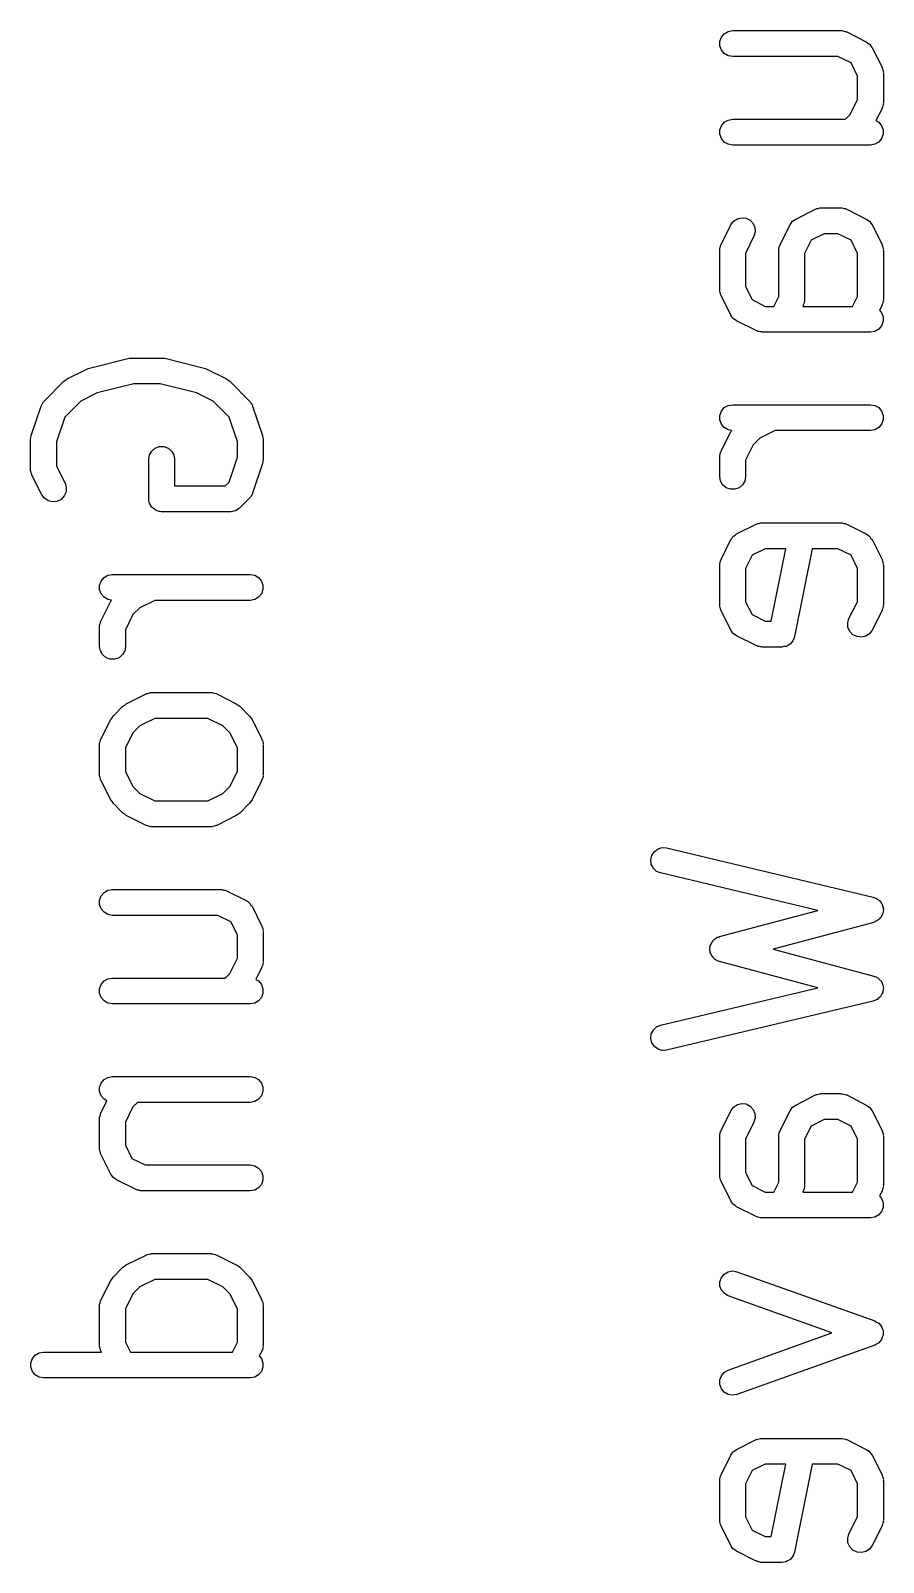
# Model space of a CAD drawing. Extents: x 91.3 to 189.8, y -113.5 to -60.4.
# Drawn here: x 159.11 to 162.41, y -106.44 to -100.51 of the extents above; entities that cross this region are included whole.
import ezdxf

# ---------------------------------------------------------------- set-up
doc = ezdxf.new("R2010")
doc.units = 0
doc.header["$MEASUREMENT"] = 0
doc.layers.add('BLACK', color=7, linetype='CONTINUOUS')

msp = doc.modelspace()

# ---------------------------------------------------------------- linework, layer by layer
at = {"layer": 'Black'}
for p, q in [((161.779, -100.553), (161.785, -100.537)), ((161.785, -100.537), (161.796, -100.524)), ((161.796, -100.524), (161.811, -100.515)), ((161.811, -100.515), (161.829, -100.512)), ((161.829, -100.512), (162.248, -100.512)), ((162.248, -100.512), (162.25, -100.512)), ((162.25, -100.512), (162.253, -100.512)), ((162.253, -100.512), (162.259, -100.514)), ((162.259, -100.514), (162.265, -100.515)), ((162.265, -100.515), (162.267, -100.516)), ((162.267, -100.516), (162.27, -100.517)), ((162.27, -100.517), (162.346, -100.555)), ((161.779, -100.571), (161.779, -100.553)), ((161.785, -100.587), (161.779, -100.571)), ((161.796, -100.6), (161.785, -100.587)), ((162.346, -100.555), (162.352, -100.56)), ((162.352, -100.56), (162.358, -100.564)), ((162.358, -100.564), (162.359, -100.565)), ((162.359, -100.565), (162.36, -100.566)), ((162.36, -100.566), (162.364, -100.572)), ((162.364, -100.572), (162.369, -100.578)), ((162.369, -100.578), (162.407, -100.654)), ((161.811, -100.609), (161.796, -100.6)), ((161.829, -100.612), (161.811, -100.609)), ((162.236, -100.612), (161.829, -100.612)), ((162.287, -100.637), (162.236, -100.612)), ((162.312, -100.688), (162.287, -100.637)), ((162.407, -100.654), (162.407, -100.657)), ((162.407, -100.657), (162.409, -100.659)), ((162.312, -100.779), (162.312, -100.688)), ((162.409, -100.659), (162.41, -100.665)), ((162.41, -100.665), (162.412, -100.67)), ((162.412, -100.67), (162.411, -100.673)), ((162.411, -100.673), (162.412, -100.676)), ((162.412, -100.676), (162.412, -100.79)), ((162.283, -100.837), (162.312, -100.779)), ((162.407, -100.813), (162.383, -100.86)), ((162.409, -100.808), (162.407, -100.81)), ((162.407, -100.81), (162.407, -100.813)), ((162.41, -100.802), (162.409, -100.808)), ((162.412, -100.796), (162.41, -100.802)), ((162.412, -100.79), (162.411, -100.793)), ((162.411, -100.793), (162.412, -100.796)), ((161.779, -100.896), (161.785, -100.88)), ((161.785, -100.88), (161.796, -100.866)), ((161.796, -100.866), (161.811, -100.858)), ((161.811, -100.858), (161.829, -100.855)), ((161.829, -100.855), (162.265, -100.855)), ((162.265, -100.855), (162.283, -100.837)), ((162.383, -100.86), (162.394, -100.866)), ((162.394, -100.866), (162.405, -100.88)), ((162.405, -100.88), (162.411, -100.896)), ((161.779, -100.913), (161.779, -100.896)), ((161.785, -100.93), (161.779, -100.913)), ((161.796, -100.943), (161.785, -100.93)), ((161.811, -100.952), (161.796, -100.943)), ((161.829, -100.955), (161.811, -100.952)), ((162.379, -100.952), (162.362, -100.955)), ((162.394, -100.943), (162.379, -100.952)), ((162.405, -100.93), (162.394, -100.943)), ((162.411, -100.913), (162.405, -100.93)), ((162.411, -100.896), (162.411, -100.913)), ((162.362, -100.955), (161.829, -100.955)), ((161.822, -101.263), (161.832, -101.249)), ((161.832, -101.249), (161.847, -101.24)), ((161.847, -101.24), (161.864, -101.236)), ((161.864, -101.236), (161.881, -101.238)), ((161.881, -101.238), (161.896, -101.246)), ((161.896, -101.246), (161.908, -101.258)), ((162.06, -101.251), (162.061, -101.249)), ((162.061, -101.249), (162.067, -101.245)), ((162.067, -101.245), (162.073, -101.241)), ((162.073, -101.241), (162.149, -101.203)), ((162.149, -101.203), (162.152, -101.202)), ((162.152, -101.202), (162.154, -101.201)), ((162.154, -101.201), (162.16, -101.2)), ((162.16, -101.2), (162.166, -101.198)), ((162.166, -101.198), (162.169, -101.198)), ((162.169, -101.198), (162.171, -101.198)), ((162.171, -101.198), (162.248, -101.198)), ((162.248, -101.198), (162.25, -101.198)), ((162.25, -101.198), (162.253, -101.198)), ((162.253, -101.198), (162.259, -101.2)), ((162.259, -101.2), (162.265, -101.201)), ((162.265, -101.201), (162.267, -101.202)), ((162.267, -101.202), (162.27, -101.203)), ((162.27, -101.203), (162.346, -101.241)), ((162.346, -101.241), (162.352, -101.245)), ((162.352, -101.245), (162.358, -101.249)), ((162.358, -101.249), (162.359, -101.251)), ((161.784, -101.34), (161.822, -101.263)), ((161.911, -101.308), (161.879, -101.374)), ((161.908, -101.258), (161.915, -101.274)), ((161.916, -101.291), (161.911, -101.308)), ((161.915, -101.274), (161.916, -101.291)), ((162.012, -101.34), (162.051, -101.263)), ((162.051, -101.263), (162.055, -101.257)), ((162.055, -101.257), (162.059, -101.251)), ((162.059, -101.251), (162.06, -101.251)), ((162.183, -101.298), (162.133, -101.323)), ((162.236, -101.298), (162.183, -101.298)), ((162.287, -101.323), (162.236, -101.298)), ((162.359, -101.251), (162.36, -101.251)), ((162.36, -101.251), (162.364, -101.257)), ((162.364, -101.257), (162.369, -101.263)), ((162.369, -101.263), (162.407, -101.34)), ((161.779, -101.356), (161.781, -101.351)), ((161.779, -101.359), (161.779, -101.356)), ((161.779, -101.362), (161.779, -101.359)), ((161.779, -101.514), (161.779, -101.362)), ((161.781, -101.351), (161.782, -101.345)), ((161.782, -101.345), (161.783, -101.342)), ((161.783, -101.342), (161.784, -101.34)), ((162.007, -101.356), (162.009, -101.351)), ((162.008, -101.359), (162.007, -101.356)), ((162.007, -101.362), (162.008, -101.359)), ((162.007, -101.541), (162.007, -101.362)), ((162.009, -101.351), (162.01, -101.345)), ((162.01, -101.345), (162.012, -101.342)), ((162.012, -101.342), (162.012, -101.34)), ((162.133, -101.323), (162.107, -101.374)), ((162.312, -101.374), (162.287, -101.323)), ((162.407, -101.34), (162.407, -101.342)), ((162.407, -101.342), (162.409, -101.345)), ((162.409, -101.345), (162.41, -101.351)), ((162.41, -101.351), (162.412, -101.356)), ((162.412, -101.356), (162.411, -101.359)), ((162.411, -101.359), (162.412, -101.362)), ((162.412, -101.362), (162.412, -101.552)), ((161.879, -101.374), (161.879, -101.502)), ((162.107, -101.374), (162.107, -101.552)), ((162.312, -101.541), (162.312, -101.374)), ((161.779, -101.517), (161.779, -101.514)), ((161.779, -101.52), (161.779, -101.517)), ((161.781, -101.526), (161.779, -101.52)), ((161.782, -101.531), (161.781, -101.526)), ((161.783, -101.534), (161.782, -101.531)), ((161.784, -101.537), (161.783, -101.534)), ((161.822, -101.613), (161.784, -101.537)), ((161.879, -101.502), (161.904, -101.553)), ((161.988, -101.579), (162.007, -101.541)), ((162.293, -101.579), (162.312, -101.541)), ((161.904, -101.553), (161.955, -101.579)), ((161.955, -101.579), (161.988, -101.579)), ((162.102, -101.575), (162.1, -101.579)), ((162.1, -101.579), (162.293, -101.579)), ((162.103, -101.572), (162.102, -101.575)), ((162.104, -101.569), (162.103, -101.572)), ((162.105, -101.564), (162.104, -101.569)), ((162.107, -101.558), (162.105, -101.564)), ((162.107, -101.552), (162.107, -101.555)), ((162.107, -101.555), (162.107, -101.558)), ((162.407, -101.575), (162.397, -101.594)), ((162.397, -101.594), (162.405, -101.604)), ((162.405, -101.604), (162.411, -101.62)), ((162.409, -101.569), (162.407, -101.572)), ((162.407, -101.572), (162.407, -101.575)), ((162.41, -101.564), (162.409, -101.569)), ((162.412, -101.558), (162.41, -101.564)), ((162.412, -101.552), (162.411, -101.555)), ((162.411, -101.555), (162.412, -101.558)), ((161.826, -101.619), (161.822, -101.613)), ((161.83, -101.625), (161.826, -101.619)), ((161.831, -101.626), (161.83, -101.625)), ((161.832, -101.627), (161.831, -101.626)), ((161.838, -101.631), (161.832, -101.627)), ((161.844, -101.635), (161.838, -101.631)), ((161.92, -101.673), (161.844, -101.635)), ((162.405, -101.654), (162.394, -101.667)), ((162.411, -101.637), (162.405, -101.654)), ((162.411, -101.62), (162.411, -101.637)), ((161.923, -101.674), (161.92, -101.673)), ((161.926, -101.676), (161.923, -101.674)), ((161.932, -101.677), (161.926, -101.676)), ((161.937, -101.678), (161.932, -101.677)), ((161.94, -101.678), (161.937, -101.678)), ((161.943, -101.679), (161.94, -101.678)), ((162.362, -101.679), (161.943, -101.679)), ((162.379, -101.676), (162.362, -101.679)), ((162.394, -101.667), (162.379, -101.676)), ((159.34, -101.818), (159.493, -101.78)), ((159.493, -101.78), (159.499, -101.78)), ((159.499, -101.78), (159.505, -101.779)), ((159.505, -101.779), (159.619, -101.779)), ((159.619, -101.779), (159.625, -101.78)), ((159.625, -101.78), (159.631, -101.78)), ((159.631, -101.78), (159.784, -101.818)), ((159.254, -101.86), (159.33, -101.822)), ((159.33, -101.822), (159.335, -101.82)), ((159.335, -101.82), (159.34, -101.818)), ((159.784, -101.818), (159.789, -101.82)), ((159.789, -101.82), (159.794, -101.822)), ((159.794, -101.822), (159.87, -101.86)), ((159.165, -101.946), (159.241, -101.869)), ((159.241, -101.869), (159.247, -101.865)), ((159.247, -101.865), (159.254, -101.86)), ((159.511, -101.879), (159.37, -101.914)), ((159.613, -101.879), (159.511, -101.879)), ((159.754, -101.914), (159.613, -101.879)), ((159.87, -101.86), (159.876, -101.865)), ((159.876, -101.865), (159.883, -101.869)), ((159.883, -101.869), (159.959, -101.946)), ((159.154, -101.963), (159.155, -101.96)), ((159.155, -101.96), (159.158, -101.955)), ((159.158, -101.955), (159.161, -101.95)), ((159.161, -101.95), (159.163, -101.948)), ((159.163, -101.948), (159.165, -101.946)), ((159.306, -101.946), (159.244, -102.008)), ((159.37, -101.914), (159.306, -101.946)), ((159.818, -101.946), (159.754, -101.914)), ((159.88, -102.008), (159.818, -101.946)), ((159.959, -101.946), (159.961, -101.948)), ((159.961, -101.948), (159.963, -101.95)), ((159.963, -101.95), (159.966, -101.955)), ((159.966, -101.955), (159.969, -101.96)), ((159.969, -101.96), (159.97, -101.963)), ((161.811, -101.963), (161.829, -101.96)), ((161.829, -101.96), (162.362, -101.96)), ((162.362, -101.96), (162.379, -101.963)), ((159.114, -102.079), (159.153, -101.965)), ((159.153, -101.965), (159.154, -101.963)), ((159.244, -102.008), (159.212, -102.103)), ((159.912, -102.103), (159.88, -102.008)), ((159.97, -101.963), (159.971, -101.965)), ((159.971, -101.965), (160.009, -102.079)), ((161.779, -102.001), (161.785, -101.985)), ((161.779, -102.018), (161.779, -102.001)), ((161.785, -102.035), (161.779, -102.018)), ((161.785, -101.985), (161.796, -101.971)), ((161.796, -101.971), (161.811, -101.963)), ((162.379, -101.963), (162.394, -101.971)), ((162.394, -101.971), (162.405, -101.985)), ((162.405, -101.985), (162.411, -102.001)), ((162.411, -102.018), (162.405, -102.035)), ((162.411, -102.001), (162.411, -102.018)), ((159.113, -102.087), (159.114, -102.079)), ((160.009, -102.079), (160.011, -102.087)), ((161.784, -102.14), (161.822, -102.063)), ((161.796, -102.048), (161.785, -102.035)), ((161.811, -102.057), (161.796, -102.048)), ((161.825, -102.059), (161.811, -102.057)), ((161.822, -102.063), (161.825, -102.059)), ((161.993, -102.06), (161.934, -102.089)), ((162.362, -102.06), (161.993, -102.06)), ((162.379, -102.057), (162.362, -102.06)), ((162.394, -102.048), (162.379, -102.057)), ((162.405, -102.035), (162.394, -102.048)), ((159.112, -102.095), (159.113, -102.087)), ((159.112, -102.21), (159.112, -102.095)), ((159.212, -102.103), (159.212, -102.198)), ((159.572, -102.154), (159.581, -102.139)), ((159.581, -102.139), (159.594, -102.128)), ((159.594, -102.128), (159.61, -102.122)), ((159.61, -102.122), (159.628, -102.122)), ((159.628, -102.122), (159.644, -102.128)), ((159.644, -102.128), (159.657, -102.139)), ((159.657, -102.139), (159.666, -102.154)), ((159.912, -102.163), (159.912, -102.103)), ((160.011, -102.087), (160.012, -102.095)), ((160.012, -102.095), (160.012, -102.171)), ((161.908, -102.115), (161.879, -102.174)), ((161.934, -102.089), (161.908, -102.115)), ((159.212, -102.198), (159.245, -102.263)), ((159.569, -102.171), (159.572, -102.154)), ((159.569, -102.324), (159.569, -102.171)), ((159.666, -102.154), (159.669, -102.171)), ((159.669, -102.171), (159.669, -102.274)), ((159.88, -102.259), (159.912, -102.163)), ((160.009, -102.187), (159.971, -102.302)), ((160.011, -102.179), (160.009, -102.187)), ((160.012, -102.171), (160.011, -102.179)), ((161.779, -102.156), (161.781, -102.151)), ((161.779, -102.159), (161.779, -102.156)), ((161.779, -102.162), (161.779, -102.159)), ((161.779, -102.238), (161.779, -102.162)), ((161.781, -102.151), (161.782, -102.145)), ((161.782, -102.145), (161.783, -102.142)), ((161.783, -102.142), (161.784, -102.14)), ((161.879, -102.174), (161.879, -102.238)), ((159.112, -102.212), (159.112, -102.21)), ((159.112, -102.215), (159.112, -102.212)), ((159.114, -102.221), (159.112, -102.215)), ((159.115, -102.227), (159.114, -102.221)), ((159.116, -102.229), (159.115, -102.227)), ((159.117, -102.232), (159.116, -102.229)), ((159.155, -102.308), (159.117, -102.232)), ((161.782, -102.255), (161.779, -102.238)), ((161.79, -102.27), (161.782, -102.255)), ((161.876, -102.255), (161.867, -102.27)), ((161.879, -102.238), (161.876, -102.255)), ((159.166, -102.322), (159.155, -102.308)), ((159.242, -102.313), (159.23, -102.326)), ((159.249, -102.297), (159.242, -102.313)), ((159.245, -102.263), (159.25, -102.28)), ((159.25, -102.28), (159.249, -102.297)), ((159.669, -102.274), (159.865, -102.274)), ((159.865, -102.274), (159.88, -102.259)), ((159.963, -102.317), (159.961, -102.319)), ((159.966, -102.312), (159.963, -102.317)), ((159.969, -102.307), (159.966, -102.312)), ((159.97, -102.304), (159.969, -102.307)), ((159.971, -102.302), (159.97, -102.304)), ((161.804, -102.281), (161.79, -102.27)), ((161.82, -102.287), (161.804, -102.281)), ((161.837, -102.287), (161.82, -102.287)), ((161.854, -102.281), (161.837, -102.287)), ((161.867, -102.27), (161.854, -102.281)), ((159.18, -102.332), (159.166, -102.322)), ((159.197, -102.336), (159.18, -102.332)), ((159.214, -102.334), (159.197, -102.336)), ((159.23, -102.326), (159.214, -102.334)), ((159.57, -102.328), (159.569, -102.324)), ((159.57, -102.332), (159.57, -102.328)), ((159.571, -102.337), (159.57, -102.332)), ((159.572, -102.341), (159.571, -102.337)), ((159.574, -102.345), (159.572, -102.341)), ((159.576, -102.349), (159.574, -102.345)), ((159.579, -102.352), (159.576, -102.349)), ((159.581, -102.356), (159.579, -102.352)), ((159.584, -102.359), (159.581, -102.356)), ((159.587, -102.362), (159.584, -102.359)), ((159.591, -102.364), (159.587, -102.362)), ((159.594, -102.367), (159.591, -102.364)), ((159.598, -102.369), (159.594, -102.367)), ((159.602, -102.371), (159.598, -102.369)), ((159.606, -102.372), (159.602, -102.371)), ((159.61, -102.373), (159.606, -102.372)), ((159.615, -102.373), (159.61, -102.373)), ((159.619, -102.374), (159.615, -102.373)), ((159.886, -102.374), (159.619, -102.374)), ((159.888, -102.373), (159.886, -102.374)), ((159.89, -102.374), (159.888, -102.373)), ((159.896, -102.372), (159.89, -102.374)), ((159.903, -102.371), (159.896, -102.372)), ((159.905, -102.37), (159.903, -102.371)), ((159.907, -102.369), (159.905, -102.37)), ((159.912, -102.365), (159.907, -102.369)), ((159.918, -102.362), (159.912, -102.365)), ((159.919, -102.36), (159.918, -102.362)), ((159.921, -102.359), (159.919, -102.36)), ((159.959, -102.321), (159.921, -102.359)), ((159.961, -102.319), (159.959, -102.321)), ((161.844, -102.46), (161.92, -102.422)), ((161.92, -102.422), (161.923, -102.421)), ((161.923, -102.421), (161.926, -102.42)), ((161.926, -102.42), (161.932, -102.419)), ((161.932, -102.419), (161.937, -102.417)), ((161.937, -102.417), (161.94, -102.417)), ((161.94, -102.417), (161.943, -102.417)), ((161.943, -102.417), (162.248, -102.417)), ((162.248, -102.417), (162.25, -102.417)), ((162.25, -102.417), (162.253, -102.417)), ((162.253, -102.417), (162.259, -102.419)), ((162.259, -102.419), (162.265, -102.42)), ((162.265, -102.42), (162.267, -102.421)), ((162.267, -102.421), (162.27, -102.422)), ((162.27, -102.422), (162.346, -102.46)), ((161.784, -102.559), (161.822, -102.482)), ((161.822, -102.482), (161.826, -102.477)), ((161.826, -102.477), (161.83, -102.47)), ((161.83, -102.47), (161.831, -102.47)), ((161.831, -102.47), (161.832, -102.468)), ((161.832, -102.468), (161.838, -102.464)), ((161.838, -102.464), (161.844, -102.46)), ((162.346, -102.46), (162.352, -102.464)), ((162.352, -102.464), (162.358, -102.468)), ((162.358, -102.468), (162.359, -102.47)), ((162.359, -102.47), (162.36, -102.47)), ((162.36, -102.47), (162.364, -102.477)), ((162.364, -102.477), (162.369, -102.482)), ((162.369, -102.482), (162.407, -102.559)), ((161.904, -102.542), (161.879, -102.593)), ((161.955, -102.517), (161.904, -102.542)), ((162.034, -102.517), (161.955, -102.517)), ((161.978, -102.798), (162.034, -102.517)), ((162.136, -102.517), (162.068, -102.857)), ((162.236, -102.517), (162.136, -102.517)), ((162.287, -102.542), (162.236, -102.517)), ((162.312, -102.593), (162.287, -102.542)), ((161.779, -102.575), (161.781, -102.57)), ((161.779, -102.578), (161.779, -102.575)), ((161.779, -102.581), (161.779, -102.578)), ((161.779, -102.733), (161.779, -102.581)), ((161.781, -102.57), (161.782, -102.564)), ((161.782, -102.564), (161.783, -102.561)), ((161.783, -102.561), (161.784, -102.559)), ((161.879, -102.593), (161.879, -102.722)), ((162.312, -102.722), (162.312, -102.593)), ((162.407, -102.559), (162.407, -102.561)), ((162.407, -102.561), (162.409, -102.564)), ((162.409, -102.564), (162.41, -102.57)), ((162.41, -102.57), (162.412, -102.575)), ((162.412, -102.575), (162.411, -102.578)), ((162.411, -102.578), (162.412, -102.581)), ((162.412, -102.581), (162.412, -102.733)), ((159.379, -102.658), (159.385, -102.642)), ((159.379, -102.675), (159.379, -102.658)), ((159.385, -102.642), (159.396, -102.628)), ((159.396, -102.628), (159.411, -102.62)), ((159.411, -102.62), (159.429, -102.617)), ((159.429, -102.617), (159.962, -102.617)), ((159.962, -102.617), (159.979, -102.62)), ((159.979, -102.62), (159.994, -102.628)), ((159.994, -102.628), (160.005, -102.642)), ((160.005, -102.642), (160.011, -102.658)), ((160.011, -102.658), (160.011, -102.675)), ((159.385, -102.692), (159.379, -102.675)), ((159.384, -102.797), (159.422, -102.72)), ((159.396, -102.705), (159.385, -102.692)), ((159.411, -102.714), (159.396, -102.705)), ((159.425, -102.716), (159.411, -102.714)), ((159.422, -102.72), (159.425, -102.716)), ((159.593, -102.717), (159.534, -102.746)), ((159.962, -102.717), (159.593, -102.717)), ((159.979, -102.714), (159.962, -102.717)), ((159.994, -102.705), (159.979, -102.714)), ((160.005, -102.692), (159.994, -102.705)), ((160.011, -102.675), (160.005, -102.692)), ((161.879, -102.722), (161.904, -102.772)), ((162.279, -102.787), (162.312, -102.722)), ((159.508, -102.772), (159.479, -102.831)), ((159.534, -102.746), (159.508, -102.772)), ((161.779, -102.736), (161.779, -102.733)), ((161.779, -102.739), (161.779, -102.736)), ((161.781, -102.745), (161.779, -102.739)), ((161.782, -102.75), (161.781, -102.745)), ((161.783, -102.753), (161.782, -102.75)), ((161.784, -102.756), (161.783, -102.753)), ((161.822, -102.832), (161.784, -102.756)), ((161.904, -102.772), (161.955, -102.798)), ((162.274, -102.804), (162.279, -102.787)), ((162.407, -102.756), (162.369, -102.832)), ((162.409, -102.75), (162.407, -102.753)), ((162.407, -102.753), (162.407, -102.756)), ((162.41, -102.745), (162.409, -102.75)), ((162.412, -102.739), (162.41, -102.745)), ((162.412, -102.733), (162.411, -102.736)), ((162.411, -102.736), (162.412, -102.739)), ((159.379, -102.813), (159.381, -102.808)), ((159.379, -102.816), (159.379, -102.813)), ((159.379, -102.819), (159.379, -102.816)), ((159.379, -102.895), (159.379, -102.819)), ((159.381, -102.808), (159.382, -102.802)), ((159.382, -102.802), (159.383, -102.799)), ((159.383, -102.799), (159.384, -102.797)), ((159.479, -102.831), (159.479, -102.895)), ((161.826, -102.838), (161.822, -102.832)), ((161.83, -102.844), (161.826, -102.838)), ((161.831, -102.845), (161.83, -102.844)), ((161.832, -102.846), (161.831, -102.845)), ((161.838, -102.85), (161.832, -102.846)), ((161.844, -102.854), (161.838, -102.85)), ((161.955, -102.798), (161.978, -102.798)), ((162.275, -102.821), (162.274, -102.804)), ((162.282, -102.837), (162.275, -102.821)), ((162.294, -102.85), (162.282, -102.837)), ((162.31, -102.857), (162.294, -102.85)), ((162.358, -102.846), (162.344, -102.855)), ((162.369, -102.832), (162.358, -102.846)), ((159.382, -102.912), (159.379, -102.895)), ((159.479, -102.895), (159.476, -102.912)), ((161.92, -102.892), (161.844, -102.854)), ((161.923, -102.893), (161.92, -102.892)), ((161.926, -102.895), (161.923, -102.893)), ((161.932, -102.896), (161.926, -102.895)), ((161.937, -102.897), (161.932, -102.896)), ((161.94, -102.897), (161.937, -102.897)), ((161.943, -102.898), (161.94, -102.897)), ((162.019, -102.898), (161.943, -102.898)), ((162.027, -102.896), (162.019, -102.898)), ((162.035, -102.895), (162.027, -102.896)), ((162.036, -102.895), (162.035, -102.895)), ((162.043, -102.891), (162.036, -102.895)), ((162.036, -102.895), (162.036, -102.895)), ((162.05, -102.887), (162.043, -102.891)), ((162.051, -102.886), (162.05, -102.887)), ((162.056, -102.88), (162.051, -102.886)), ((162.051, -102.886), (162.051, -102.886)), ((162.062, -102.874), (162.056, -102.88)), ((162.065, -102.865), (162.062, -102.873)), ((162.062, -102.873), (162.062, -102.873)), ((162.062, -102.873), (162.062, -102.874)), ((162.068, -102.857), (162.065, -102.865)), ((162.327, -102.859), (162.31, -102.857)), ((162.344, -102.855), (162.327, -102.859)), ((159.39, -102.927), (159.382, -102.912)), ((159.404, -102.939), (159.39, -102.927)), ((159.42, -102.944), (159.404, -102.939)), ((159.437, -102.944), (159.42, -102.944)), ((159.454, -102.939), (159.437, -102.944)), ((159.467, -102.927), (159.454, -102.939)), ((159.476, -102.912), (159.467, -102.927)), ((159.482, -103.117), (159.559, -103.079)), ((159.559, -103.079), (159.561, -103.078)), ((159.561, -103.078), (159.564, -103.077)), ((159.564, -103.077), (159.57, -103.076)), ((159.57, -103.076), (159.575, -103.074)), ((159.575, -103.074), (159.578, -103.074)), ((159.578, -103.074), (159.581, -103.074)), ((159.581, -103.074), (159.81, -103.074)), ((159.81, -103.074), (159.812, -103.074)), ((159.812, -103.074), (159.815, -103.074)), ((159.815, -103.074), (159.821, -103.076)), ((159.821, -103.076), (159.827, -103.077)), ((159.827, -103.077), (159.829, -103.078)), ((159.829, -103.078), (159.832, -103.079)), ((159.832, -103.079), (159.908, -103.117)), ((159.431, -103.165), (159.469, -103.127)), ((159.469, -103.127), (159.476, -103.122)), ((159.476, -103.122), (159.482, -103.117)), ((159.908, -103.117), (159.915, -103.122)), ((159.915, -103.122), (159.921, -103.127)), ((159.921, -103.127), (159.959, -103.165)), ((159.384, -103.254), (159.422, -103.178)), ((159.422, -103.178), (159.427, -103.171)), ((159.427, -103.171), (159.431, -103.165)), ((159.534, -103.203), (159.508, -103.23)), ((159.593, -103.174), (159.534, -103.203)), ((159.798, -103.174), (159.593, -103.174)), ((159.856, -103.203), (159.798, -103.174)), ((159.883, -103.23), (159.856, -103.203)), ((159.959, -103.165), (159.964, -103.171)), ((159.964, -103.171), (159.969, -103.178)), ((159.969, -103.178), (160.007, -103.254)), ((159.379, -103.27), (159.381, -103.265)), ((159.381, -103.265), (159.382, -103.259)), ((159.382, -103.259), (159.383, -103.257)), ((159.383, -103.257), (159.384, -103.254)), ((159.508, -103.23), (159.479, -103.288)), ((159.912, -103.288), (159.883, -103.23)), ((160.007, -103.254), (160.007, -103.257)), ((160.007, -103.257), (160.009, -103.259)), ((160.009, -103.259), (160.01, -103.265)), ((160.01, -103.265), (160.012, -103.27)), ((159.379, -103.273), (159.379, -103.27)), ((159.379, -103.276), (159.379, -103.273)), ((159.379, -103.39), (159.379, -103.276)), ((159.479, -103.288), (159.479, -103.379)), ((159.912, -103.379), (159.912, -103.288)), ((160.012, -103.27), (160.011, -103.273)), ((160.011, -103.273), (160.012, -103.276)), ((160.012, -103.276), (160.012, -103.39)), ((159.479, -103.379), (159.508, -103.437)), ((159.883, -103.437), (159.912, -103.379)), ((159.379, -103.393), (159.379, -103.39)), ((159.379, -103.396), (159.379, -103.393)), ((159.381, -103.402), (159.379, -103.396)), ((159.382, -103.408), (159.381, -103.402)), ((159.383, -103.41), (159.382, -103.408)), ((159.384, -103.413), (159.383, -103.41)), ((159.422, -103.489), (159.384, -103.413)), ((159.508, -103.437), (159.534, -103.464)), ((159.856, -103.464), (159.883, -103.437)), ((160.007, -103.413), (159.969, -103.489)), ((160.009, -103.408), (160.007, -103.41)), ((160.007, -103.41), (160.007, -103.413)), ((160.01, -103.402), (160.009, -103.408)), ((160.012, -103.396), (160.01, -103.402)), ((160.012, -103.39), (160.011, -103.393)), ((160.011, -103.393), (160.012, -103.396)), ((159.427, -103.495), (159.422, -103.489)), ((159.431, -103.502), (159.427, -103.495)), ((159.469, -103.54), (159.431, -103.502)), ((159.534, -103.464), (159.593, -103.493)), ((159.593, -103.493), (159.798, -103.493)), ((159.798, -103.493), (159.856, -103.464)), ((159.959, -103.502), (159.921, -103.54)), ((159.964, -103.495), (159.959, -103.502)), ((159.969, -103.489), (159.964, -103.495)), ((159.476, -103.545), (159.469, -103.54)), ((159.482, -103.549), (159.476, -103.545)), ((159.559, -103.588), (159.482, -103.549)), ((159.908, -103.549), (159.832, -103.588)), ((159.915, -103.545), (159.908, -103.549)), ((159.921, -103.54), (159.915, -103.545)), ((159.561, -103.588), (159.559, -103.588)), ((159.564, -103.59), (159.561, -103.588)), ((159.57, -103.591), (159.564, -103.59)), ((159.575, -103.593), (159.57, -103.591)), ((159.578, -103.592), (159.575, -103.593)), ((159.581, -103.593), (159.578, -103.592)), ((159.81, -103.593), (159.581, -103.593)), ((159.812, -103.592), (159.81, -103.593)), ((159.815, -103.593), (159.812, -103.592)), ((159.821, -103.591), (159.815, -103.593)), ((159.827, -103.59), (159.821, -103.591)), ((159.829, -103.588), (159.827, -103.59)), ((159.832, -103.588), (159.829, -103.588)), ((161.526, -103.689), (161.54, -103.679)), ((161.54, -103.679), (161.556, -103.674)), ((161.556, -103.674), (161.573, -103.675)), ((161.573, -103.675), (162.373, -103.866)), ((161.512, -103.721), (161.516, -103.704)), ((161.514, -103.738), (161.512, -103.721)), ((161.522, -103.754), (161.514, -103.738)), ((161.516, -103.704), (161.526, -103.689)), ((161.534, -103.766), (161.522, -103.754)), ((161.55, -103.772), (161.534, -103.766)), ((162.158, -103.917), (161.55, -103.772)), ((159.385, -103.861), (159.396, -103.847)), ((159.396, -103.847), (159.411, -103.839)), ((159.411, -103.839), (159.429, -103.836)), ((159.429, -103.836), (159.848, -103.836)), ((159.848, -103.836), (159.85, -103.836)), ((159.85, -103.836), (159.853, -103.836)), ((159.853, -103.836), (159.859, -103.838)), ((159.859, -103.838), (159.865, -103.839)), ((159.865, -103.839), (159.867, -103.84)), ((159.867, -103.84), (159.87, -103.841)), ((159.87, -103.841), (159.946, -103.879)), ((159.379, -103.877), (159.385, -103.861)), ((159.379, -103.894), (159.379, -103.877)), ((159.385, -103.911), (159.379, -103.894)), ((159.396, -103.924), (159.385, -103.911)), ((159.946, -103.879), (159.952, -103.883)), ((159.952, -103.883), (159.958, -103.888)), ((159.958, -103.888), (159.959, -103.889)), ((159.959, -103.889), (159.96, -103.889)), ((159.96, -103.889), (159.964, -103.896)), ((159.964, -103.896), (159.969, -103.901)), ((159.969, -103.901), (160.007, -103.978)), ((161.778, -104.018), (162.158, -103.917)), ((162.373, -103.866), (162.378, -103.868)), ((162.378, -103.868), (162.383, -103.869)), ((162.383, -103.869), (162.386, -103.871)), ((162.386, -103.871), (162.389, -103.873)), ((162.389, -103.873), (162.393, -103.876)), ((162.393, -103.876), (162.397, -103.879)), ((162.397, -103.879), (162.399, -103.882)), ((162.399, -103.882), (162.402, -103.884)), ((162.402, -103.884), (162.404, -103.889)), ((162.404, -103.889), (162.407, -103.893)), ((162.407, -103.893), (162.408, -103.897)), ((162.408, -103.897), (162.41, -103.9)), ((162.41, -103.9), (162.41, -103.905)), ((162.41, -103.905), (162.412, -103.91)), ((162.412, -103.91), (162.411, -103.914)), ((162.411, -103.914), (162.412, -103.917)), ((162.412, -103.917), (162.411, -103.922)), ((159.411, -103.933), (159.396, -103.924)), ((159.429, -103.936), (159.411, -103.933)), ((159.836, -103.936), (159.429, -103.936)), ((159.887, -103.961), (159.836, -103.936)), ((159.912, -104.012), (159.887, -103.961)), ((162.375, -103.963), (161.985, -104.067)), ((162.379, -103.96), (162.375, -103.963)), ((162.384, -103.959), (162.379, -103.96)), ((162.387, -103.957), (162.384, -103.959)), ((162.391, -103.955), (162.387, -103.957)), ((162.394, -103.952), (162.391, -103.955)), ((162.398, -103.949), (162.394, -103.952)), ((162.4, -103.946), (162.398, -103.949)), ((162.403, -103.943), (162.4, -103.946)), ((162.405, -103.938), (162.403, -103.943)), ((162.408, -103.934), (162.405, -103.938)), ((162.409, -103.931), (162.408, -103.934)), ((162.41, -103.927), (162.409, -103.931)), ((162.411, -103.922), (162.41, -103.927)), ((159.912, -104.102), (159.912, -104.012)), ((160.007, -103.978), (160.007, -103.98)), ((160.007, -103.98), (160.009, -103.983)), ((160.009, -103.983), (160.01, -103.989)), ((160.01, -103.989), (160.012, -103.994)), ((160.012, -103.994), (160.011, -103.997)), ((160.011, -103.997), (160.012, -104)), ((160.012, -104), (160.012, -104.114)), ((161.75, -104.038), (161.753, -104.035)), ((161.753, -104.035), (161.755, -104.031)), ((161.755, -104.031), (161.759, -104.029)), ((161.759, -104.029), (161.762, -104.026)), ((161.762, -104.026), (161.766, -104.024)), ((161.766, -104.024), (161.769, -104.021)), ((161.769, -104.021), (161.774, -104.02)), ((161.774, -104.02), (161.778, -104.018)), ((161.741, -104.062), (161.742, -104.058)), ((161.741, -104.067), (161.741, -104.062)), ((161.741, -104.071), (161.741, -104.067)), ((161.742, -104.075), (161.741, -104.071)), ((161.742, -104.054), (161.744, -104.05)), ((161.742, -104.058), (161.742, -104.054)), ((161.742, -104.08), (161.742, -104.075)), ((161.744, -104.084), (161.742, -104.08)), ((161.744, -104.05), (161.745, -104.046)), ((161.745, -104.088), (161.744, -104.084)), ((161.745, -104.046), (161.748, -104.042)), ((161.748, -104.091), (161.745, -104.088)), ((161.748, -104.042), (161.75, -104.038)), ((161.75, -104.095), (161.748, -104.091)), ((161.753, -104.098), (161.75, -104.095)), ((161.985, -104.067), (162.375, -104.171)), ((159.883, -104.161), (159.912, -104.102)), ((160.007, -104.137), (159.983, -104.184)), ((160.009, -104.131), (160.007, -104.134)), ((160.007, -104.134), (160.007, -104.137)), ((160.01, -104.126), (160.009, -104.131)), ((160.012, -104.12), (160.01, -104.126)), ((160.012, -104.114), (160.011, -104.117)), ((160.011, -104.117), (160.012, -104.12)), ((161.755, -104.102), (161.753, -104.098)), ((161.759, -104.105), (161.755, -104.102)), ((161.762, -104.108), (161.759, -104.105)), ((161.766, -104.109), (161.762, -104.108)), ((161.769, -104.112), (161.766, -104.109)), ((161.774, -104.113), (161.769, -104.112)), ((161.778, -104.115), (161.774, -104.113)), ((162.158, -104.216), (161.778, -104.115)), ((159.379, -104.22), (159.385, -104.204)), ((159.385, -104.204), (159.396, -104.19)), ((159.396, -104.19), (159.411, -104.182)), ((159.411, -104.182), (159.429, -104.179)), ((159.429, -104.179), (159.865, -104.179)), ((159.865, -104.179), (159.883, -104.161)), ((159.983, -104.184), (159.994, -104.19)), ((159.994, -104.19), (160.005, -104.204)), ((160.005, -104.204), (160.011, -104.22)), ((162.375, -104.171), (162.379, -104.173)), ((162.379, -104.173), (162.384, -104.174)), ((162.384, -104.174), (162.387, -104.177)), ((162.387, -104.177), (162.391, -104.178)), ((162.391, -104.178), (162.394, -104.182)), ((162.394, -104.182), (162.398, -104.185)), ((162.398, -104.185), (162.4, -104.188)), ((162.4, -104.188), (162.403, -104.19)), ((162.403, -104.19), (162.405, -104.195)), ((162.405, -104.195), (162.408, -104.199)), ((162.408, -104.199), (162.409, -104.203)), ((162.409, -104.203), (162.41, -104.206)), ((162.41, -104.206), (162.411, -104.211)), ((162.411, -104.211), (162.412, -104.216)), ((159.379, -104.237), (159.379, -104.22)), ((159.385, -104.254), (159.379, -104.237)), ((159.396, -104.267), (159.385, -104.254)), ((159.411, -104.276), (159.396, -104.267)), ((159.994, -104.267), (159.979, -104.276)), ((160.005, -104.254), (159.994, -104.267)), ((160.011, -104.237), (160.005, -104.254)), ((160.011, -104.22), (160.011, -104.237)), ((161.55, -104.361), (162.158, -104.216)), ((162.373, -104.268), (161.573, -104.458)), ((162.378, -104.266), (162.373, -104.268)), ((162.383, -104.264), (162.378, -104.266)), ((162.386, -104.262), (162.383, -104.264)), ((162.389, -104.261), (162.386, -104.262)), ((162.393, -104.257), (162.389, -104.261)), ((162.397, -104.254), (162.393, -104.257)), ((162.399, -104.251), (162.397, -104.254)), ((162.402, -104.249), (162.399, -104.251)), ((162.404, -104.244), (162.402, -104.249)), ((162.407, -104.24), (162.404, -104.244)), ((162.408, -104.237), (162.407, -104.24)), ((162.41, -104.233), (162.408, -104.237)), ((162.412, -104.223), (162.41, -104.228)), ((162.41, -104.228), (162.41, -104.233)), ((162.412, -104.216), (162.411, -104.22)), ((162.411, -104.22), (162.412, -104.223)), ((159.429, -104.279), (159.411, -104.276)), ((159.962, -104.279), (159.429, -104.279)), ((159.979, -104.276), (159.962, -104.279)), ((161.514, -104.395), (161.522, -104.38)), ((161.522, -104.38), (161.534, -104.368)), ((161.534, -104.368), (161.55, -104.361)), ((161.512, -104.412), (161.514, -104.395)), ((161.516, -104.429), (161.512, -104.412)), ((161.526, -104.444), (161.516, -104.429)), ((161.54, -104.454), (161.526, -104.444)), ((161.556, -104.459), (161.54, -104.454)), ((161.573, -104.458), (161.556, -104.459)), ((159.396, -104.571), (159.411, -104.563)), ((159.411, -104.563), (159.429, -104.56)), ((159.429, -104.56), (159.962, -104.56)), ((159.962, -104.56), (159.979, -104.563)), ((159.979, -104.563), (159.994, -104.571)), ((159.379, -104.601), (159.385, -104.585)), ((159.379, -104.618), (159.379, -104.601)), ((159.385, -104.635), (159.379, -104.618)), ((159.385, -104.585), (159.396, -104.571)), ((159.994, -104.571), (160.005, -104.585)), ((160.005, -104.585), (160.011, -104.601)), ((160.011, -104.618), (160.005, -104.635)), ((160.011, -104.601), (160.011, -104.618)), ((162.152, -104.631), (162.154, -104.629)), ((162.154, -104.629), (162.16, -104.628)), ((162.16, -104.628), (162.166, -104.627)), ((162.166, -104.627), (162.169, -104.627)), ((162.169, -104.627), (162.171, -104.626)), ((162.171, -104.626), (162.248, -104.626)), ((162.248, -104.626), (162.25, -104.627)), ((162.25, -104.627), (162.253, -104.627)), ((162.253, -104.627), (162.259, -104.628)), ((162.259, -104.628), (162.265, -104.629)), ((162.265, -104.629), (162.267, -104.631)), ((159.384, -104.701), (159.407, -104.654)), ((159.396, -104.648), (159.385, -104.635)), ((159.407, -104.654), (159.396, -104.648)), ((159.508, -104.677), (159.479, -104.736)), ((159.525, -104.66), (159.508, -104.677)), ((159.962, -104.66), (159.525, -104.66)), ((159.979, -104.657), (159.962, -104.66)), ((159.994, -104.648), (159.979, -104.657)), ((160.005, -104.635), (159.994, -104.648)), ((161.822, -104.692), (161.832, -104.678)), ((161.832, -104.678), (161.847, -104.668)), ((161.847, -104.668), (161.864, -104.664)), ((161.864, -104.664), (161.881, -104.666)), ((161.881, -104.666), (161.896, -104.674)), ((161.896, -104.674), (161.908, -104.687)), ((161.908, -104.687), (161.915, -104.703)), ((162.051, -104.692), (162.055, -104.686)), ((162.055, -104.686), (162.059, -104.68)), ((162.059, -104.68), (162.06, -104.679)), ((162.06, -104.679), (162.061, -104.678)), ((162.061, -104.678), (162.067, -104.674)), ((162.067, -104.674), (162.073, -104.67)), ((162.073, -104.67), (162.149, -104.631)), ((162.149, -104.631), (162.152, -104.631)), ((162.267, -104.631), (162.27, -104.631)), ((162.27, -104.631), (162.346, -104.67)), ((162.346, -104.67), (162.352, -104.674)), ((162.352, -104.674), (162.358, -104.678)), ((162.358, -104.678), (162.359, -104.679)), ((162.359, -104.679), (162.36, -104.68)), ((162.36, -104.68), (162.364, -104.686)), ((162.364, -104.686), (162.369, -104.692)), ((159.379, -104.718), (159.381, -104.712)), ((159.379, -104.721), (159.379, -104.718)), ((159.379, -104.724), (159.379, -104.721)), ((159.379, -104.838), (159.379, -104.724)), ((159.381, -104.712), (159.382, -104.707)), ((159.382, -104.707), (159.383, -104.704)), ((159.383, -104.704), (159.384, -104.701)), ((159.479, -104.736), (159.479, -104.826)), ((161.784, -104.768), (161.822, -104.692)), ((161.911, -104.737), (161.879, -104.802)), ((161.916, -104.72), (161.911, -104.737)), ((161.915, -104.703), (161.916, -104.72)), ((162.012, -104.768), (162.051, -104.692)), ((162.183, -104.726), (162.133, -104.752)), ((162.236, -104.726), (162.183, -104.726)), ((162.287, -104.752), (162.236, -104.726)), ((162.369, -104.692), (162.407, -104.768)), ((161.779, -104.785), (161.781, -104.779)), ((161.779, -104.788), (161.779, -104.785)), ((161.779, -104.79), (161.779, -104.788)), ((161.779, -104.943), (161.779, -104.79)), ((161.781, -104.779), (161.782, -104.773)), ((161.782, -104.773), (161.783, -104.771)), ((161.783, -104.771), (161.784, -104.768)), ((161.879, -104.802), (161.879, -104.931)), ((162.007, -104.785), (162.009, -104.779)), ((162.008, -104.788), (162.007, -104.785)), ((162.007, -104.79), (162.008, -104.788)), ((162.007, -104.969), (162.007, -104.79)), ((162.009, -104.779), (162.01, -104.773)), ((162.01, -104.773), (162.012, -104.771)), ((162.012, -104.771), (162.012, -104.768)), ((162.133, -104.752), (162.107, -104.802)), ((162.107, -104.802), (162.107, -104.981)), ((162.312, -104.802), (162.287, -104.752)), ((162.312, -104.969), (162.312, -104.802)), ((162.407, -104.768), (162.407, -104.771)), ((162.407, -104.771), (162.409, -104.773)), ((162.409, -104.773), (162.41, -104.779)), ((162.41, -104.779), (162.412, -104.785)), ((162.412, -104.785), (162.411, -104.788)), ((162.411, -104.788), (162.412, -104.79)), ((162.412, -104.79), (162.412, -104.981)), ((159.379, -104.841), (159.379, -104.838)), ((159.379, -104.844), (159.379, -104.841)), ((159.381, -104.849), (159.379, -104.844)), ((159.382, -104.855), (159.381, -104.849)), ((159.383, -104.858), (159.382, -104.855)), ((159.384, -104.86), (159.383, -104.858)), ((159.422, -104.937), (159.384, -104.86)), ((159.479, -104.826), (159.504, -104.877)), ((159.504, -104.877), (159.555, -104.902)), ((159.555, -104.902), (159.962, -104.902)), ((159.962, -104.902), (159.979, -104.905)), ((159.979, -104.905), (159.994, -104.914)), ((159.994, -104.914), (160.005, -104.927)), ((159.426, -104.943), (159.422, -104.937)), ((159.43, -104.949), (159.426, -104.943)), ((159.431, -104.949), (159.43, -104.949)), ((159.432, -104.951), (159.431, -104.949)), ((159.438, -104.955), (159.432, -104.951)), ((159.444, -104.959), (159.438, -104.955)), ((159.52, -104.997), (159.444, -104.959)), ((160.005, -104.977), (159.994, -104.991)), ((160.005, -104.927), (160.011, -104.944)), ((160.011, -104.961), (160.005, -104.977)), ((160.011, -104.944), (160.011, -104.961)), ((161.779, -104.946), (161.779, -104.943)), ((161.779, -104.949), (161.779, -104.946)), ((161.781, -104.954), (161.779, -104.949)), ((161.782, -104.96), (161.781, -104.954)), ((161.783, -104.962), (161.782, -104.96)), ((161.784, -104.965), (161.783, -104.962)), ((161.822, -105.041), (161.784, -104.965)), ((161.879, -104.931), (161.904, -104.982)), ((161.904, -104.982), (161.955, -105.007)), ((161.988, -105.007), (162.007, -104.969)), ((162.107, -104.981), (162.107, -104.984)), ((162.107, -104.984), (162.107, -104.987)), ((162.293, -105.007), (162.312, -104.969)), ((162.412, -104.981), (162.411, -104.984)), ((162.411, -104.984), (162.412, -104.987)), ((159.523, -104.998), (159.52, -104.997)), ((159.526, -104.999), (159.523, -104.998)), ((159.532, -105), (159.526, -104.999)), ((159.537, -105.002), (159.532, -105)), ((159.54, -105.002), (159.537, -105.002)), ((159.543, -105.002), (159.54, -105.002)), ((159.962, -105.002), (159.543, -105.002)), ((159.979, -104.999), (159.962, -105.002)), ((159.994, -104.991), (159.979, -104.999)), ((161.826, -105.047), (161.822, -105.041)), ((161.955, -105.007), (161.988, -105.007)), ((162.102, -105.003), (162.1, -105.007)), ((162.1, -105.007), (162.293, -105.007)), ((162.103, -105.001), (162.102, -105.003)), ((162.104, -104.998), (162.103, -105.001)), ((162.105, -104.992), (162.104, -104.998)), ((162.107, -104.987), (162.105, -104.992)), ((162.407, -105.003), (162.397, -105.022)), ((162.397, -105.022), (162.405, -105.032)), ((162.405, -105.032), (162.411, -105.048)), ((162.409, -104.998), (162.407, -105.001)), ((162.407, -105.001), (162.407, -105.003)), ((162.41, -104.992), (162.409, -104.998)), ((162.412, -104.987), (162.41, -104.992)), ((161.83, -105.053), (161.826, -105.047)), ((161.831, -105.054), (161.83, -105.053)), ((161.832, -105.055), (161.831, -105.054)), ((161.838, -105.059), (161.832, -105.055)), ((161.844, -105.064), (161.838, -105.059)), ((161.92, -105.102), (161.844, -105.064)), ((161.923, -105.103), (161.92, -105.102)), ((161.926, -105.104), (161.923, -105.103)), ((162.394, -105.095), (162.379, -105.104)), ((162.405, -105.082), (162.394, -105.095)), ((162.411, -105.066), (162.405, -105.082)), ((162.411, -105.048), (162.411, -105.066)), ((161.932, -105.105), (161.926, -105.104)), ((161.937, -105.107), (161.932, -105.105)), ((161.94, -105.107), (161.937, -105.107)), ((161.943, -105.107), (161.94, -105.107)), ((162.362, -105.107), (161.943, -105.107)), ((162.379, -105.104), (162.362, -105.107)), ((159.482, -105.289), (159.559, -105.251)), ((159.559, -105.251), (159.561, -105.25)), ((159.561, -105.25), (159.564, -105.248)), ((159.564, -105.248), (159.57, -105.247)), ((159.57, -105.247), (159.575, -105.246)), ((159.575, -105.246), (159.578, -105.246)), ((159.578, -105.246), (159.581, -105.245)), ((159.581, -105.245), (159.81, -105.245)), ((159.81, -105.245), (159.812, -105.246)), ((159.812, -105.246), (159.815, -105.246)), ((159.815, -105.246), (159.821, -105.247)), ((159.821, -105.247), (159.827, -105.248)), ((159.827, -105.248), (159.829, -105.25)), ((159.829, -105.25), (159.832, -105.251)), ((159.832, -105.251), (159.908, -105.289)), ((159.427, -105.343), (159.431, -105.336)), ((159.431, -105.336), (159.469, -105.298)), ((159.469, -105.298), (159.476, -105.293)), ((159.476, -105.293), (159.482, -105.289)), ((159.908, -105.289), (159.915, -105.293)), ((159.915, -105.293), (159.921, -105.298)), ((159.921, -105.298), (159.959, -105.336)), ((159.959, -105.336), (159.964, -105.343)), ((161.779, -105.354), (161.785, -105.337)), ((161.785, -105.337), (161.796, -105.324)), ((161.796, -105.324), (161.811, -105.315)), ((161.811, -105.315), (161.828, -105.312)), ((161.828, -105.312), (161.845, -105.315)), ((161.845, -105.315), (162.379, -105.505)), ((159.384, -105.425), (159.422, -105.349)), ((159.422, -105.349), (159.427, -105.343)), ((159.534, -105.374), (159.508, -105.401)), ((159.593, -105.345), (159.534, -105.374)), ((159.798, -105.345), (159.593, -105.345)), ((159.856, -105.374), (159.798, -105.345)), ((159.883, -105.401), (159.856, -105.374)), ((159.964, -105.343), (159.969, -105.349)), ((159.969, -105.349), (160.007, -105.425)), ((161.779, -105.371), (161.779, -105.354)), ((161.785, -105.387), (161.779, -105.371)), ((161.797, -105.4), (161.785, -105.387)), ((159.379, -105.442), (159.381, -105.436)), ((159.379, -105.445), (159.379, -105.442)), ((159.379, -105.448), (159.379, -105.445)), ((159.379, -105.6), (159.379, -105.448)), ((159.381, -105.436), (159.382, -105.431)), ((159.382, -105.431), (159.383, -105.428)), ((159.383, -105.428), (159.384, -105.425)), ((159.508, -105.401), (159.479, -105.459)), ((159.479, -105.459), (159.479, -105.588)), ((159.912, -105.459), (159.883, -105.401)), ((159.912, -105.588), (159.912, -105.459)), ((160.007, -105.425), (160.007, -105.428)), ((160.007, -105.428), (160.009, -105.431)), ((160.009, -105.431), (160.01, -105.436)), ((160.01, -105.436), (160.012, -105.442)), ((160.012, -105.442), (160.011, -105.445)), ((160.011, -105.445), (160.012, -105.448)), ((160.012, -105.448), (160.012, -105.6)), ((161.812, -105.409), (161.797, -105.4)), ((162.213, -105.552), (161.812, -105.409)), ((162.379, -105.505), (162.379, -105.505)), ((162.379, -105.505), (162.379, -105.506)), ((162.379, -105.506), (162.386, -105.51)), ((162.386, -105.51), (162.394, -105.514)), ((162.394, -105.514), (162.394, -105.514)), ((162.394, -105.514), (162.394, -105.514)), ((162.394, -105.514), (162.4, -105.521)), ((161.812, -105.696), (162.213, -105.552)), ((162.4, -105.521), (162.405, -105.527)), ((162.405, -105.527), (162.405, -105.527)), ((162.405, -105.527), (162.405, -105.528)), ((162.405, -105.528), (162.408, -105.535)), ((162.408, -105.569), (162.405, -105.577)), ((162.405, -105.577), (162.405, -105.577)), ((162.405, -105.577), (162.405, -105.578)), ((162.408, -105.535), (162.411, -105.543)), ((162.411, -105.561), (162.408, -105.569)), ((162.411, -105.543), (162.411, -105.544)), ((162.411, -105.544), (162.411, -105.544)), ((162.411, -105.544), (162.411, -105.552)), ((162.411, -105.552), (162.411, -105.561)), ((162.411, -105.561), (162.411, -105.561)), ((162.411, -105.561), (162.411, -105.561)), ((159.13, -105.638), (159.145, -105.629)), ((159.145, -105.629), (159.162, -105.626)), ((159.162, -105.626), (159.386, -105.626)), ((159.379, -105.603), (159.379, -105.6)), ((159.379, -105.606), (159.379, -105.603)), ((159.381, -105.611), (159.379, -105.606)), ((159.382, -105.617), (159.381, -105.611)), ((159.383, -105.62), (159.382, -105.617)), ((159.384, -105.622), (159.383, -105.62)), ((159.386, -105.626), (159.384, -105.622)), ((159.479, -105.588), (159.498, -105.626)), ((159.498, -105.626), (159.893, -105.626)), ((159.893, -105.626), (159.912, -105.588)), ((160.007, -105.622), (159.997, -105.641)), ((160.009, -105.617), (160.007, -105.62)), ((160.007, -105.62), (160.007, -105.622)), ((160.01, -105.611), (160.009, -105.617)), ((160.012, -105.606), (160.01, -105.611)), ((160.012, -105.6), (160.011, -105.603)), ((160.011, -105.603), (160.012, -105.606)), ((162.379, -105.599), (161.845, -105.79)), ((162.386, -105.595), (162.379, -105.599)), ((162.379, -105.599), (162.379, -105.599)), ((162.379, -105.599), (162.379, -105.599)), ((162.394, -105.591), (162.386, -105.595)), ((162.4, -105.584), (162.394, -105.59)), ((162.394, -105.59), (162.394, -105.591)), ((162.394, -105.591), (162.394, -105.591)), ((162.405, -105.578), (162.4, -105.584)), ((159.113, -105.668), (159.119, -105.651)), ((159.113, -105.685), (159.113, -105.668)), ((159.119, -105.701), (159.113, -105.685)), ((159.119, -105.651), (159.13, -105.638)), ((159.997, -105.641), (160.005, -105.651)), ((160.005, -105.651), (160.011, -105.668)), ((160.011, -105.685), (160.005, -105.701)), ((160.011, -105.668), (160.011, -105.685)), ((161.797, -105.704), (161.812, -105.696)), ((159.13, -105.714), (159.119, -105.701)), ((159.145, -105.723), (159.13, -105.714)), ((159.162, -105.726), (159.145, -105.723)), ((159.962, -105.726), (159.162, -105.726)), ((159.979, -105.723), (159.962, -105.726)), ((159.994, -105.714), (159.979, -105.723)), ((160.005, -105.701), (159.994, -105.714)), ((161.779, -105.734), (161.785, -105.718)), ((161.779, -105.751), (161.779, -105.734)), ((161.785, -105.768), (161.779, -105.751)), ((161.785, -105.718), (161.797, -105.704)), ((161.796, -105.781), (161.785, -105.768)), ((161.811, -105.79), (161.796, -105.781)), ((161.828, -105.793), (161.811, -105.79)), ((161.845, -105.79), (161.828, -105.793)), ((161.844, -106.003), (161.92, -105.965)), ((161.92, -105.965), (161.923, -105.964)), ((161.923, -105.964), (161.926, -105.963)), ((161.926, -105.963), (161.932, -105.962)), ((161.932, -105.962), (161.937, -105.96)), ((161.937, -105.96), (161.94, -105.96)), ((161.94, -105.96), (161.943, -105.96)), ((161.943, -105.96), (162.248, -105.96)), ((162.248, -105.96), (162.25, -105.96)), ((162.25, -105.96), (162.253, -105.96)), ((162.253, -105.96), (162.259, -105.962)), ((162.259, -105.962), (162.265, -105.963)), ((162.265, -105.963), (162.267, -105.964)), ((162.267, -105.964), (162.27, -105.965)), ((162.27, -105.965), (162.346, -106.003)), ((161.784, -106.101), (161.822, -106.025)), ((161.822, -106.025), (161.826, -106.019)), ((161.826, -106.019), (161.83, -106.013)), ((161.83, -106.013), (161.831, -106.012)), ((161.831, -106.012), (161.832, -106.011)), ((161.832, -106.011), (161.838, -106.007)), ((161.838, -106.007), (161.844, -106.003)), ((162.346, -106.003), (162.352, -106.007)), ((162.352, -106.007), (162.358, -106.011)), ((162.358, -106.011), (162.359, -106.012)), ((162.359, -106.012), (162.36, -106.013)), ((162.36, -106.013), (162.364, -106.019)), ((162.364, -106.019), (162.369, -106.025)), ((162.369, -106.025), (162.407, -106.101)), ((161.781, -106.112), (161.782, -106.107)), ((161.782, -106.107), (161.783, -106.104)), ((161.783, -106.104), (161.784, -106.101)), ((161.904, -106.085), (161.879, -106.136)), ((161.955, -106.06), (161.904, -106.085)), ((162.034, -106.06), (161.955, -106.06)), ((161.978, -106.34), (162.034, -106.06)), ((162.136, -106.06), (162.068, -106.4)), ((162.236, -106.06), (162.136, -106.06)), ((162.287, -106.085), (162.236, -106.06)), ((162.312, -106.136), (162.287, -106.085)), ((162.407, -106.101), (162.407, -106.104)), ((162.407, -106.104), (162.409, -106.107)), ((162.409, -106.107), (162.41, -106.112)), ((161.779, -106.118), (161.781, -106.112)), ((161.779, -106.121), (161.779, -106.118)), ((161.779, -106.124), (161.779, -106.121)), ((161.779, -106.276), (161.779, -106.124)), ((161.879, -106.136), (161.879, -106.264)), ((162.312, -106.264), (162.312, -106.136)), ((162.41, -106.112), (162.412, -106.118)), ((162.412, -106.118), (162.411, -106.121)), ((162.411, -106.121), (162.412, -106.124)), ((162.412, -106.124), (162.412, -106.276)), ((161.779, -106.279), (161.779, -106.276)), ((161.779, -106.282), (161.779, -106.279)), ((161.781, -106.288), (161.779, -106.282)), ((161.782, -106.293), (161.781, -106.288)), ((161.879, -106.264), (161.904, -106.315)), ((162.279, -106.33), (162.312, -106.264)), ((162.41, -106.288), (162.409, -106.293)), ((162.412, -106.282), (162.41, -106.288)), ((162.412, -106.276), (162.411, -106.279)), ((162.411, -106.279), (162.412, -106.282)), ((161.783, -106.296), (161.782, -106.293)), ((161.784, -106.299), (161.783, -106.296)), ((161.822, -106.375), (161.784, -106.299)), ((161.904, -106.315), (161.955, -106.34)), ((161.955, -106.34), (161.978, -106.34)), ((162.274, -106.347), (162.279, -106.33)), ((162.275, -106.364), (162.274, -106.347)), ((162.407, -106.299), (162.369, -106.375)), ((162.409, -106.293), (162.407, -106.296)), ((162.407, -106.296), (162.407, -106.299)), ((161.826, -106.381), (161.822, -106.375)), ((161.83, -106.387), (161.826, -106.381)), ((161.831, -106.388), (161.83, -106.387)), ((161.832, -106.389), (161.831, -106.388)), ((161.838, -106.393), (161.832, -106.389)), ((161.844, -106.397), (161.838, -106.393)), ((161.92, -106.435), (161.844, -106.397)), ((162.068, -106.4), (162.065, -106.408)), ((162.282, -106.38), (162.275, -106.364)), ((162.294, -106.393), (162.282, -106.38)), ((162.31, -106.4), (162.294, -106.393)), ((162.327, -106.402), (162.31, -106.4)), ((162.344, -106.398), (162.327, -106.402)), ((162.358, -106.389), (162.344, -106.398)), ((162.369, -106.375), (162.358, -106.389)), ((161.923, -106.436), (161.92, -106.435)), ((161.926, -106.437), (161.923, -106.436)), ((161.932, -106.438), (161.926, -106.437)), ((161.937, -106.44), (161.932, -106.438)), ((161.94, -106.44), (161.937, -106.44)), ((161.943, -106.44), (161.94, -106.44)), ((162.019, -106.44), (161.943, -106.44)), ((162.027, -106.439), (162.019, -106.44)), ((162.035, -106.438), (162.027, -106.439)), ((162.036, -106.438), (162.035, -106.438)), ((162.043, -106.433), (162.036, -106.437)), ((162.036, -106.437), (162.036, -106.438)), ((162.05, -106.43), (162.043, -106.433)), ((162.051, -106.429), (162.05, -106.43)), ((162.056, -106.423), (162.051, -106.429)), ((162.051, -106.429), (162.051, -106.429)), ((162.062, -106.416), (162.056, -106.423)), ((162.065, -106.408), (162.062, -106.415)), ((162.062, -106.415), (162.062, -106.416)), ((162.062, -106.416), (162.062, -106.416))]:
    msp.add_line(p, q, dxfattribs=at)

doc.saveas('drawing.dxf')
